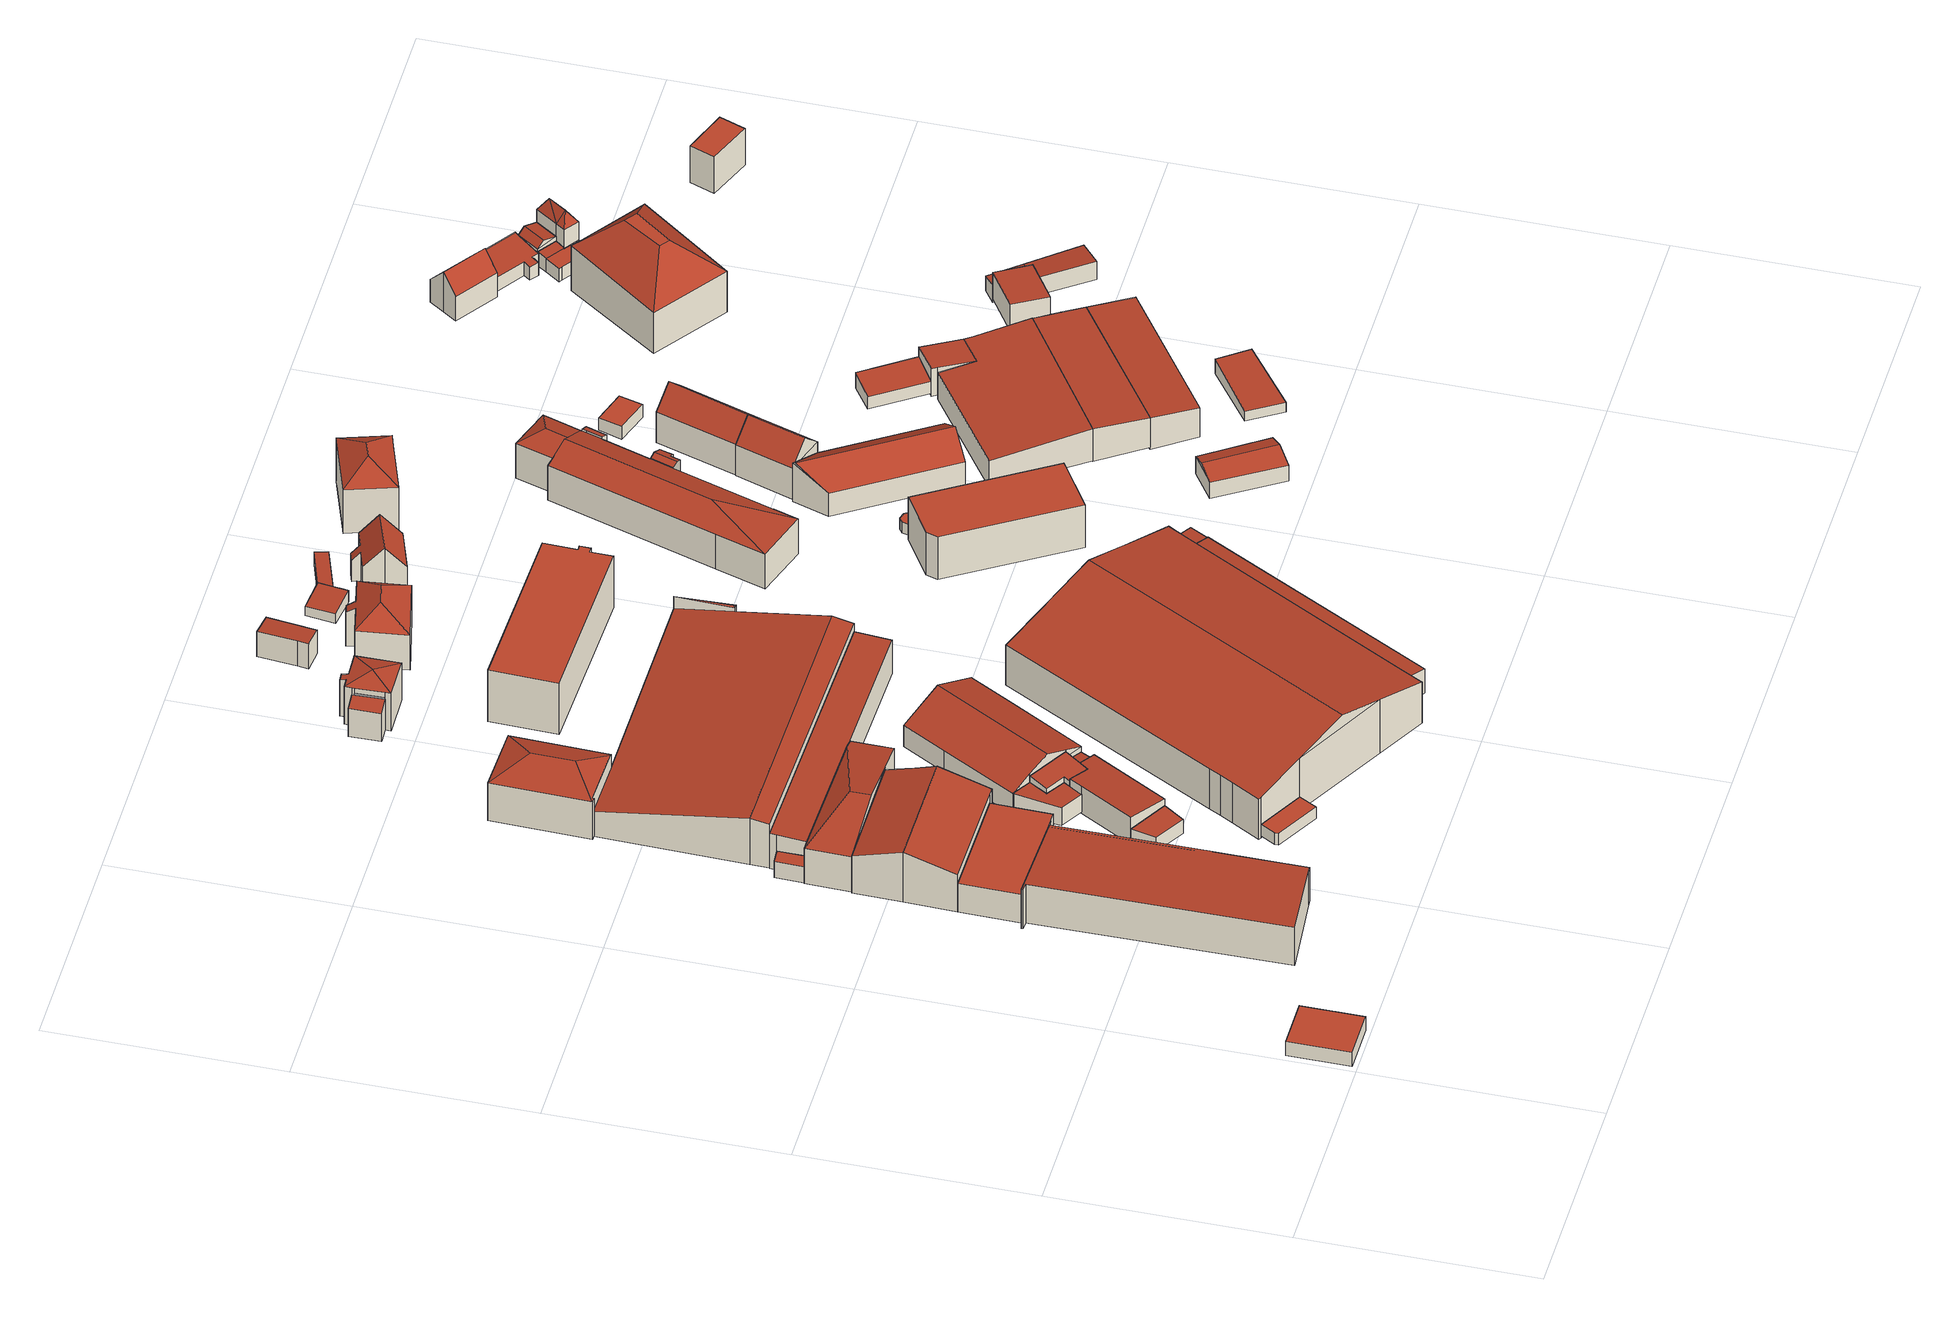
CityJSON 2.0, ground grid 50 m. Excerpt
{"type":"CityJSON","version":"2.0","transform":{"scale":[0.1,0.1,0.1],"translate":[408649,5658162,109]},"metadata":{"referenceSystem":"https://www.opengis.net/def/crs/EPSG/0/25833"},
"CityObjects":{
"building1":{"type":"Building","attributes":{"Dachtyp_tdc":"tdcPolyFlatRoof","Gemeindeschluessel":14612000,"Dachneigung":0,"QualitaetDacherkennung":90,"Geometrietyp2DReferenz":"3000","measuredHeight":3.56,"function":"31001_2000","roofType":"1000"},"geometry":[{"type":"Solid","lod":"2","boundaries":[[[[0,1,2,3]],[[1,4,5,2]],[[4,6,7,5]],[[6,0,3,7]],[[6,4,1,0]],[[3,2,5,7]]]],"semantics":{"surfaces":[{"type":"WallSurface"},{"type":"RoofSurface"},{"type":"GroundSurface"}],"values":[[0,0,0,0,1,2]]}}]},
"building2":{"type":"Building","attributes":{"Gemeindeschluessel":14612000,"Geometrietyp2DReferenz":"3000","function":"31001_2000","roofType":"9999"},"children":["building2-1","building2-2"]},
"building2-1":{"type":"BuildingPart","attributes":{"Dachtyp_tdc":"tdcPolyFlatRoof","Dachneigung":44.45,"QualitaetDacherkennung":99,"Geometrietyp2DReferenz":"3000","measuredHeight":8.12,"roofType":"2100"},"parents":["building2"],"geometry":[{"type":"MultiSurface","lod":"2","boundaries":[[[8,9,10,11]],[[9,12,13,10]],[[12,14,15,13]],[[14,12,9,8]],[[11,10,13,15]]],"semantics":{"surfaces":[{"type":"WallSurface"},{"type":"RoofSurface"},{"type":"GroundSurface"}],"values":[0,0,0,1,2]}}]},
"building2-2":{"type":"BuildingPart","attributes":{"Dachtyp_tdc":"tdcPolyFlatRoof","Dachneigung":3.68,"QualitaetDacherkennung":96,"Geometrietyp2DReferenz":"3000","measuredHeight":9.99,"roofType":"2100"},"parents":["building2"],"geometry":[{"type":"MultiSurface","lod":"2","boundaries":[[[16,17,18,15,14]],[[17,19,20,18]],[[19,21,22,20]],[[21,23,24,22]],[[23,25,26,24]],[[25,27,28,26]],[[27,29,8,11,28]],[[27,25,23,21,19,17,16,29]],[[11,15,18,20,22,24,26,28]]],"semantics":{"surfaces":[{"type":"WallSurface"},{"type":"RoofSurface"},{"type":"GroundSurface"}],"values":[0,0,0,0,0,0,0,1,2]}}]},
"building3":{"type":"Building","attributes":{"Dachtyp_tdc":"tdcPolyFlatRoof","Gemeindeschluessel":14612000,"Dachneigung":0,"QualitaetDacherkennung":38,"Geometrietyp2DReferenz":"3000","measuredHeight":7.33,"function":"31001_2000","roofType":"1000"},"geometry":[{"type":"Solid","lod":"2","boundaries":[[[[30,31,32,33]],[[31,34,35,32]],[[34,36,37,35]],[[36,38,39,37]],[[38,30,33,39]],[[38,36,34,31,30]],[[33,32,35,37,39]]]],"semantics":{"surfaces":[{"type":"WallSurface"},{"type":"RoofSurface"},{"type":"GroundSurface"}],"values":[[0,0,0,0,0,1,2]]}}]},
"building4":{"type":"Building","attributes":{"Dachtyp_tdc":"tdcPolyFlatRoof","Gemeindeschluessel":14612000,"Dachneigung":17.94,"QualitaetDacherkennung":61,"Geometrietyp2DReferenz":"3000","measuredHeight":4.89,"function":"31001_2000","roofType":"2100"},"geometry":[{"type":"Solid","lod":"2","boundaries":[[[[40,41,42,43]],[[41,44,45,42]],[[44,46,47,45]],[[46,40,43,47]],[[46,44,41,40]],[[43,42,45,47]]]],"semantics":{"surfaces":[{"type":"WallSurface"},{"type":"RoofSurface"},{"type":"GroundSurface"}],"values":[[0,0,0,0,1,2]]}}]},
"building5":{"type":"Building","attributes":{"Dachtyp_tdc":"tdcGableRoof","Gemeindeschluessel":14612000,"Dachneigung":17.21,"QualitaetDacherkennung":95,"Geometrietyp2DReferenz":"3000","measuredHeight":12.83,"function":"31001_2000","roofType":"3100"},"geometry":[{"type":"Solid","lod":"2","boundaries":[[[[48,49,32,35]],[[49,50,51,32]],[[50,52,53,51]],[[52,54,55,53]],[[54,56,57,55]],[[56,58,59,57]],[[58,60,61,59]],[[60,62,63,61]],[[62,48,35,63]],[[58,56,54,52,50]],[[50,49,48,62,60,58]],[[35,32,51,53,55,57,59,61,63]]]],"semantics":{"surfaces":[{"type":"WallSurface"},{"type":"RoofSurface"},{"type":"GroundSurface"}],"values":[[0,0,0,0,0,0,0,0,0,1,1,2]]}}]},
"building6":{"type":"Building","attributes":{"Dachtyp_tdc":"tdcPolyFlatRoof","Gemeindeschluessel":14612000,"Dachneigung":5.96,"QualitaetDacherkennung":46,"Geometrietyp2DReferenz":"3000","measuredHeight":4.07,"function":"31001_2000","roofType":"2100"},"geometry":[{"type":"Solid","lod":"2","boundaries":[[[[64,65,66,67]],[[65,68,69,66]],[[68,70,71,69]],[[70,64,67,71]],[[70,68,65,64]],[[67,66,69,71]]]],"semantics":{"surfaces":[{"type":"WallSurface"},{"type":"RoofSurface"},{"type":"GroundSurface"}],"values":[[0,0,0,0,1,2]]}}]},
"building7":{"type":"Building","attributes":{"Dachtyp_tdc":"tdcPolyFlatRoof","Gemeindeschluessel":14612000,"Dachneigung":0,"QualitaetDacherkennung":11,"Geometrietyp2DReferenz":"3000","measuredHeight":3,"function":"31001_2000","roofType":"1000"},"geometry":[{"type":"Solid","lod":"2","boundaries":[[[[72,73,74,75]],[[73,76,77,74]],[[76,78,79,77]],[[78,80,81,79]],[[80,72,75,81]],[[80,78,76,73,72]],[[75,74,77,79,81]]]],"semantics":{"surfaces":[{"type":"WallSurface"},{"type":"RoofSurface"},{"type":"GroundSurface"}],"values":[[0,0,0,0,0,1,2]]}}]},
"building8":{"type":"Building","attributes":{"Dachtyp_tdc":"tdcFreeFormRoof","Gemeindeschluessel":14612000,"Dachneigung":10.12,"QualitaetDacherkennung":26,"Geometrietyp2DReferenz":"3000","measuredHeight":11.8,"function":"31001_2000","roofType":"5000"},"geometry":[{"type":"Solid","lod":"2","boundaries":[[[[82,83,84,85]],[[83,86,87,84]],[[86,88,89,87]],[[88,90,91,89]],[[90,92,93,91]],[[92,82,85,93]],[[94,95,86,83,96]],[[97,94,96,82]],[[90,88,95,94,97,92]],[[83,82,96]],[[88,86,95]],[[82,92,97]],[[85,84,87,89,91,93]]]],"semantics":{"surfaces":[{"type":"WallSurface"},{"type":"RoofSurface"},{"type":"GroundSurface"}],"values":[[0,0,0,0,0,0,1,1,1,0,0,0,2]]}}]},
"building9":{"type":"Building","attributes":{"Dachtyp_tdc":"tdcPolyFlatRoof","Gemeindeschluessel":14612000,"Dachneigung":7.38,"QualitaetDacherkennung":82,"Geometrietyp2DReferenz":"3000","measuredHeight":6.97,"function":"31001_2000","roofType":"2100"},"geometry":[{"type":"Solid","lod":"2","boundaries":[[[[98,99,100,101]],[[99,102,103,100]],[[102,104,105,103]],[[104,106,107,105]],[[106,108,109,107]],[[108,110,111,109]],[[110,98,101,111]],[[110,108,106,104,102,99,98]],[[101,100,103,105,107,109,111]]]],"semantics":{"surfaces":[{"type":"WallSurface"},{"type":"RoofSurface"},{"type":"GroundSurface"}],"values":[[0,0,0,0,0,0,0,1,2]]}}]},
"building10":{"type":"Building","attributes":{"Dachtyp_tdc":"tdcPolyFlatRoof","Gemeindeschluessel":14612000,"Dachneigung":4.91,"QualitaetDacherkennung":65,"Geometrietyp2DReferenz":"3000","measuredHeight":5.42,"function":"31001_2000","roofType":"2100"},"geometry":[{"type":"Solid","lod":"2","boundaries":[[[[112,113,114,115]],[[113,116,117,114]],[[116,118,119,117]],[[118,120,121,119]],[[120,122,123,121]],[[122,124,125,123]],[[124,126,127,125]],[[126,112,115,127]],[[126,124,122,120,118,116,113,112]],[[115,114,117,119,121,123,125,127]]]],"semantics":{"surfaces":[{"type":"WallSurface"},{"type":"RoofSurface"},{"type":"GroundSurface"}],"values":[[0,0,0,0,0,0,0,0,1,2]]}}]},
"building11":{"type":"Building","attributes":{"Dachtyp_tdc":"tdcPolyFlatRoof","Gemeindeschluessel":14612000,"Dachneigung":5.79,"QualitaetDacherkennung":91,"Geometrietyp2DReferenz":"3000","measuredHeight":3.84,"function":"31001_2000","roofType":"2100"},"geometry":[{"type":"Solid","lod":"2","boundaries":[[[[128,129,130,131]],[[129,132,133,130]],[[132,134,135,133]],[[134,136,137,135]],[[136,138,139,137]],[[138,128,131,139]],[[138,136,134,132,129,128]],[[131,130,133,135,137,139]]]],"semantics":{"surfaces":[{"type":"WallSurface"},{"type":"RoofSurface"},{"type":"GroundSurface"}],"values":[[0,0,0,0,0,0,1,2]]}}]},
"building12":{"type":"Building","attributes":{"Dachtyp_tdc":"tdcPolyFlatRoof","Gemeindeschluessel":14612000,"Dachneigung":9.83,"QualitaetDacherkennung":76,"Geometrietyp2DReferenz":"3000","measuredHeight":6.96,"function":"31001_2000","roofType":"2100"},"geometry":[{"type":"Solid","lod":"2","boundaries":[[[[140,141,142,143]],[[141,144,145,142]],[[144,146,147,145]],[[146,148,149,147]],[[148,150,151,149]],[[150,106,152,151]],[[106,140,143,152]],[[106,150,148,146,144,141,140]],[[143,142,145,147,149,151,152]]]],"semantics":{"surfaces":[{"type":"WallSurface"},{"type":"RoofSurface"},{"type":"GroundSurface"}],"values":[[0,0,0,0,0,0,0,1,2]]}}]},
"building13":{"type":"Building","attributes":{"Dachtyp_tdc":"tdcFreeFormRoof","Gemeindeschluessel":14612000,"Dachneigung":15.36,"QualitaetDacherkennung":78,"Geometrietyp2DReferenz":"3000","measuredHeight":11.86,"function":"31001_2000","roofType":"5000"},"geometry":[{"type":"Solid","lod":"2","boundaries":[[[[153,154,155,156]],[[154,157,158,155]],[[157,159,160,158]],[[159,161,162,160]],[[161,163,164,162]],[[163,153,156,164]],[[161,165,166,167,153,163]],[[168,154,169]],[[159,157,168,169,166,165]],[[166,169,154,167]],[[154,153,167]],[[157,154,168]],[[161,159,165]],[[156,155,158,160,162,164]]]],"semantics":{"surfaces":[{"type":"WallSurface"},{"type":"RoofSurface"},{"type":"GroundSurface"}],"values":[[0,0,0,0,0,0,1,1,1,1,0,0,0,2]]}}]},
"building14":{"type":"Building","attributes":{"Dachtyp_tdc":"tdcPolyFlatRoof","Gemeindeschluessel":14612000,"Dachneigung":6.12,"QualitaetDacherkennung":54,"Geometrietyp2DReferenz":"3000","measuredHeight":4.64,"function":"31001_2000","roofType":"2100"},"geometry":[{"type":"Solid","lod":"2","boundaries":[[[[170,171,172,173]],[[171,174,175,172]],[[174,176,177,175]],[[176,170,173,177]],[[176,174,171,170]],[[173,172,175,177]]]],"semantics":{"surfaces":[{"type":"WallSurface"},{"type":"RoofSurface"},{"type":"GroundSurface"}],"values":[[0,0,0,0,1,2]]}}]},
"building15":{"type":"Building","attributes":{"Gemeindeschluessel":14612000,"Dachtyp_tdc":"tdcPolyFlatRoof","Dachneigung":3.31,"QualitaetDacherkennung":67,"Geometrietyp2DReferenz":"3000","measuredHeight":9.08,"function":"31001_2000","roofType":"2100"},"geometry":[{"type":"Solid","lod":"2","boundaries":[[[[178,179,42,45]],[[179,180,181,42]],[[180,182,183,181]],[[182,184,185,183]],[[184,186,187,185]],[[186,178,45,187]],[[186,184,182,180,179,178]],[[45,42,181,183,185,187]]]],"semantics":{"surfaces":[{"type":"WallSurface"},{"type":"RoofSurface"},{"type":"GroundSurface"}],"values":[[0,0,0,0,0,0,1,2]]}}]},
"building16":{"type":"Building","attributes":{"Dachtyp_tdc":"tdcFreeFormRoof","Gemeindeschluessel":14612000,"Dachneigung":23.67,"QualitaetDacherkennung":86,"Geometrietyp2DReferenz":"3000","measuredHeight":9.68,"function":"31001_2000","roofType":"5000"},"geometry":[{"type":"Solid","lod":"2","boundaries":[[[[118,188,189,190]],[[188,191,192,189]],[[191,193,194,192]],[[193,195,196,194]],[[195,197,198,196]],[[197,199,177,198]],[[199,200,175,177]],[[200,118,190,175]],[[201,202,203,204,205,206]],[[191,188,207,201,206,193]],[[200,202,201,207,118]],[[118,207,188]],[[195,205,204,197]],[[193,206,205,195]],[[197,204,203,199]],[[199,203,202,200]],[[190,189,192,194,196,198,177,175]]]],"semantics":{"surfaces":[{"type":"WallSurface"},{"type":"RoofSurface"},{"type":"GroundSurface"}],"values":[[0,0,0,0,0,0,0,0,1,1,0,0,0,0,0,0,2]]}}]},
"building17":{"type":"Building","attributes":{"Gemeindeschluessel":14612000,"Geometrietyp2DReferenz":"3000","function":"31001_2000","roofType":"9999"},"children":["building17-1","building17-2"]},
"building17-1":{"type":"BuildingPart","attributes":{"Dachtyp_tdc":"tdcGableRoof","Dachneigung":10.04,"QualitaetDacherkennung":23,"Geometrietyp2DReferenz":"3000","measuredHeight":11.91,"roofType":"3100"},"parents":["building17"],"geometry":[{"type":"MultiSurface","lod":"2","boundaries":[[[208,209,210,211]],[[209,212,213,210]],[[212,214,215,213]],[[214,216,217,215]],[[218,219,220,221]],[[219,222,223,220]],[[222,224,225,223]],[[224,208,211,225]],[[219,218,216,214,212,209,208]],[[208,224,222,219]],[[211,210,213,215,217,221,220,223,225]]],"semantics":{"surfaces":[{"type":"WallSurface"},{"type":"RoofSurface"},{"type":"GroundSurface"}],"values":[0,0,0,0,0,0,0,0,1,1,2]}}]},
"building17-2":{"type":"BuildingPart","attributes":{"Dachtyp_tdc":"tdcFreeFormRoof","Dachneigung":21.53,"QualitaetDacherkennung":45,"Geometrietyp2DReferenz":"3000","measuredHeight":9.54,"roofType":"5000"},"parents":["building17"],"geometry":[{"type":"MultiSurface","lod":"2","boundaries":[[[226,227,218,221,228]],[[229,230,231,217,216]],[[230,226,228,231]],[[227,226,232]],[[226,230,229,232]],[[229,227,232]],[[228,221,217,231]]],"semantics":{"surfaces":[{"type":"WallSurface"},{"type":"RoofSurface"},{"type":"GroundSurface"}],"values":[0,0,0,1,1,1,2]}}]},
"building18":{"type":"Building","attributes":{"Dachtyp_tdc":"tdcFreeFormRoof","Gemeindeschluessel":14612000,"Dachneigung":15,"QualitaetDacherkennung":18,"Geometrietyp2DReferenz":"3000","measuredHeight":16.71,"function":"31001_2000","roofType":"5000"},"geometry":[{"type":"Solid","lod":"2","boundaries":[[[[233,234,235,236]],[[234,237,238,235]],[[237,239,240,238]],[[239,241,242,240]],[[241,243,244,242]],[[243,245,246,244]],[[245,247,248,246]],[[247,249,250,248]],[[249,251,252,250]],[[251,253,254,252]],[[253,255,256,254]],[[255,257,258,256]],[[257,259,260,258]],[[259,261,262,260]],[[261,233,236,262]],[[263,264,253,251,249,247,245,243,241,239]],[[259,257,255,264,263,237,234,233,261]],[[255,253,264]],[[239,237,263]],[[236,235,238,240,242,244,246,248,250,252,254,256,258,260,262]]]],"semantics":{"surfaces":[{"type":"WallSurface"},{"type":"RoofSurface"},{"type":"GroundSurface"}],"values":[[0,0,0,0,0,0,0,0,0,0,0,0,0,0,0,1,1,0,0,2]]}}]},
"building19":{"type":"Building","attributes":{"Gemeindeschluessel":14612000,"Geometrietyp2DReferenz":"3000","function":"31001_9998","roofType":"9999"},"children":["building19-1","building19-2"]},
"building19-1":{"type":"BuildingPart","attributes":{"Dachtyp_tdc":"tdcPolyFlatRoof","Dachneigung":11.28,"QualitaetDacherkennung":52,"Geometrietyp2DReferenz":"3000","measuredHeight":7.78,"roofType":"2100"},"parents":["building19"],"geometry":[{"type":"MultiSurface","lod":"2","boundaries":[[[265,266,267,268]],[[266,269,270,267]],[[269,271,272,270]],[[271,269,266,265]],[[268,267,270,272]]],"semantics":{"surfaces":[{"type":"WallSurface"},{"type":"RoofSurface"},{"type":"GroundSurface"}],"values":[0,0,0,1,2]}}]},
"building19-2":{"type":"BuildingPart","attributes":{"Dachtyp_tdc":"tdcTentRoof","Dachneigung":15.67,"QualitaetDacherkennung":80,"Geometrietyp2DReferenz":"3000","measuredHeight":10.9,"roofType":"3500"},"parents":["building19"],"geometry":[{"type":"MultiSurface","lod":"2","boundaries":[[[273,274,275,276]],[[274,277,278,275]],[[277,279,280,278]],[[279,281,282,280]],[[281,283,284,282]],[[283,285,286,284]],[[285,287,288,286]],[[287,289,265,268,288]],[[290,273,276,272,271]],[[283,281,279,277,274,273,291]],[[285,283,291]],[[287,285,291]],[[273,290,289,287,291]],[[276,275,278,280,282,284,286,288,268,272]]],"semantics":{"surfaces":[{"type":"WallSurface"},{"type":"RoofSurface"},{"type":"GroundSurface"}],"values":[0,0,0,0,0,0,0,0,0,1,1,1,1,2]}}]},
"building20":{"type":"Building","attributes":{"Dachtyp_tdc":"tdcPolyFlatRoof","Gemeindeschluessel":14612000,"Dachneigung":0,"QualitaetDacherkennung":79,"Geometrietyp2DReferenz":"3000","measuredHeight":13.15,"function":"31001_2000","roofType":"1000"},"geometry":[{"type":"Solid","lod":"2","boundaries":[[[[292,293,294,295]],[[293,296,297,294]],[[296,298,299,297]],[[298,300,301,299]],[[300,302,303,301]],[[302,304,305,303]],[[304,306,307,305]],[[306,292,295,307]],[[306,304,302,300,298,296,293,292]],[[295,294,297,299,301,303,305,307]]]],"semantics":{"surfaces":[{"type":"WallSurface"},{"type":"RoofSurface"},{"type":"GroundSurface"}],"values":[[0,0,0,0,0,0,0,0,1,2]]}}]},
"building21":{"type":"Building","attributes":{"Dachtyp_tdc":"tdcPolyFlatRoof","Gemeindeschluessel":14612000,"Dachneigung":10.5,"QualitaetDacherkennung":87,"Geometrietyp2DReferenz":"3000","measuredHeight":7.52,"function":"31001_2000","roofType":"2100"},"geometry":[{"type":"Solid","lod":"2","boundaries":[[[[308,309,310,311]],[[309,312,313,310]],[[312,314,315,313]],[[314,308,311,315]],[[314,312,309,308]],[[311,310,313,315]]]],"semantics":{"surfaces":[{"type":"WallSurface"},{"type":"RoofSurface"},{"type":"GroundSurface"}],"values":[[0,0,0,0,1,2]]}}]},
"building22":{"type":"Building","attributes":{"Dachtyp_tdc":"tdcPolyFlatRoof","Gemeindeschluessel":14612000,"Dachneigung":4.76,"QualitaetDacherkennung":85,"Geometrietyp2DReferenz":"3000","measuredHeight":6.41,"function":"31001_9998","roofType":"2100"},"geometry":[{"type":"Solid","lod":"2","boundaries":[[[[316,317,318,319]],[[317,320,321,318]],[[320,322,323,321]],[[322,324,325,323]],[[324,316,319,325]],[[324,322,320,317,316]],[[319,318,321,323,325]]]],"semantics":{"surfaces":[{"type":"WallSurface"},{"type":"RoofSurface"},{"type":"GroundSurface"}],"values":[[0,0,0,0,0,1,2]]}}]},
"building23":{"type":"Building","attributes":{"Dachtyp_tdc":"tdcHipRoof","Gemeindeschluessel":14612000,"Dachneigung":33.14,"QualitaetDacherkennung":63,"Geometrietyp2DReferenz":"3000","measuredHeight":12.73,"function":"31001_9998","roofType":"3200"},"geometry":[{"type":"Solid","lod":"2","boundaries":[[[[326,327,328,329]],[[327,330,331,328]],[[330,332,333,331]],[[332,334,335,333]],[[334,336,337,335]],[[336,338,339,337]],[[338,340,341,339]],[[340,326,329,341]],[[332,330,342]],[[336,334,343]],[[330,327,326,340,338,336,343,342]],[[334,332,342,343]],[[329,328,331,333,335,337,339,341]]]],"semantics":{"surfaces":[{"type":"WallSurface"},{"type":"RoofSurface"},{"type":"GroundSurface"}],"values":[[0,0,0,0,0,0,0,0,1,1,1,1,2]]}}]},
"building24":{"type":"Building","attributes":{"Dachtyp_tdc":"tdcPolyFlatRoof","Gemeindeschluessel":14612000,"Dachneigung":4.68,"QualitaetDacherkennung":89,"Geometrietyp2DReferenz":"3000","measuredHeight":2.97,"function":"31001_9998","roofType":"2100"},"geometry":[{"type":"Solid","lod":"2","boundaries":[[[[344,345,346,347]],[[345,348,349,346]],[[348,350,351,349]],[[350,352,353,351]],[[352,354,355,353]],[[354,344,347,355]],[[354,352,350,348,345,344]],[[347,346,349,351,353,355]]]],"semantics":{"surfaces":[{"type":"WallSurface"},{"type":"RoofSurface"},{"type":"GroundSurface"}],"values":[[0,0,0,0,0,0,1,2]]}}]},
"building25":{"type":"Building","attributes":{"Dachtyp_tdc":"tdcPolyFlatRoof","Gemeindeschluessel":14612000,"Dachneigung":4.46,"QualitaetDacherkennung":75,"Geometrietyp2DReferenz":"3000","measuredHeight":3.17,"function":"31001_9998","roofType":"2100"},"geometry":[{"type":"Solid","lod":"2","boundaries":[[[[356,357,358,359]],[[360,361,362,363]],[[359,358,361,360]],[[358,357,362,361]],[[357,356,363,362]],[[356,359,360,363]]]],"semantics":{"surfaces":[{"type":"RoofSurface"},{"type":"GroundSurface"},{"type":"WallSurface"}],"values":[[0,1,2,2,2,2]]}}]},
"building26":{"type":"Building","attributes":{"Dachtyp_tdc":"tdcPolyFlatRoof","Gemeindeschluessel":14612000,"Dachneigung":5.7,"QualitaetDacherkennung":78,"Geometrietyp2DReferenz":"3000","measuredHeight":6.72,"function":"31001_2000","roofType":"2100"},"geometry":[{"type":"Solid","lod":"2","boundaries":[[[[364,365,313,315]],[[365,366,367,313]],[[366,368,369,367]],[[368,364,315,369]],[[368,366,365,364]],[[315,313,367,369]]]],"semantics":{"surfaces":[{"type":"WallSurface"},{"type":"RoofSurface"},{"type":"GroundSurface"}],"values":[[0,0,0,0,1,2]]}}]},
"building27":{"type":"Building","attributes":{"Dachtyp_tdc":"tdcGableRoof","Gemeindeschluessel":14612000,"Dachneigung":49.9,"QualitaetDacherkennung":55,"Geometrietyp2DReferenz":"3000","measuredHeight":11.78,"function":"31001_9998","roofType":"3100"},"geometry":[{"type":"Solid","lod":"2","boundaries":[[[[370,371,372,373]],[[371,374,375,372]],[[374,376,377,375]],[[376,378,379,377]],[[378,380,381,379]],[[380,382,383,381]],[[382,384,385,383]],[[384,386,387,385]],[[386,388,389,387]],[[388,370,373,389]],[[384,382,380,378,376,374,371,370]],[[370,388,386,384]],[[373,372,375,377,379,381,383,385,387,389]]]],"semantics":{"surfaces":[{"type":"WallSurface"},{"type":"RoofSurface"},{"type":"GroundSurface"}],"values":[[0,0,0,0,0,0,0,0,0,0,1,1,2]]}}]},
"building28":{"type":"Building","attributes":{"Dachtyp_tdc":"tdcPolyFlatRoof","Gemeindeschluessel":14612000,"Dachneigung":0,"QualitaetDacherkennung":54,"Geometrietyp2DReferenz":"3000","measuredHeight":10.88,"function":"31001_2000","roofType":"1000"},"geometry":[{"type":"Solid","lod":"2","boundaries":[[[[390,391,392,393]],[[391,394,395,392]],[[394,396,397,395]],[[396,398,399,397]],[[398,400,401,399]],[[400,402,403,401]],[[402,390,393,403]],[[402,400,398,396,394,391,390]],[[393,392,395,397,399,401,403]]]],"semantics":{"surfaces":[{"type":"WallSurface"},{"type":"RoofSurface"},{"type":"GroundSurface"}],"values":[[0,0,0,0,0,0,0,1,2]]}}]},
"building29":{"type":"Building","attributes":{"Dachtyp_tdc":"tdcPolyFlatRoof","Gemeindeschluessel":14612000,"Dachneigung":0,"QualitaetDacherkennung":63,"Geometrietyp2DReferenz":"3000","measuredHeight":2.86,"function":"31001_2000","roofType":"1000"},"geometry":[{"type":"Solid","lod":"2","boundaries":[[[[404,405,406,407]],[[405,408,409,406]],[[408,410,411,409]],[[410,412,413,411]],[[412,414,415,413]],[[414,404,407,415]],[[414,412,410,408,405,404]],[[407,406,409,411,413,415]]]],"semantics":{"surfaces":[{"type":"WallSurface"},{"type":"RoofSurface"},{"type":"GroundSurface"}],"values":[[0,0,0,0,0,0,1,2]]}}]},
"building30":{"type":"Building","attributes":{"Dachtyp_tdc":"tdcGableRoof","Gemeindeschluessel":14612000,"Dachneigung":44.7,"QualitaetDacherkennung":45,"Geometrietyp2DReferenz":"3000","measuredHeight":6.37,"function":"31001_2000","roofType":"3100"},"geometry":[{"type":"Solid","lod":"2","boundaries":[[[[416,417,418,419]],[[417,420,421,418]],[[420,422,423,421]],[[422,416,419,423]],[[420,417,424]],[[416,422,425]],[[417,416,425,424]],[[422,420,424,425]],[[419,418,421,423]]]],"semantics":{"surfaces":[{"type":"WallSurface"},{"type":"RoofSurface"},{"type":"GroundSurface"}],"values":[[0,0,0,0,0,0,1,1,2]]}}]},
"building31":{"type":"Building","attributes":{"Gemeindeschluessel":14612000,"Geometrietyp2DReferenz":"3000","function":"31001_2000","roofType":"9999"},"children":["building31-1","building31-2","building31-3","building31-4","building31-5"]},
"building31-1":{"type":"BuildingPart","attributes":{"Dachtyp_tdc":"tdcHipAndGableRoof","Dachneigung":20.4,"QualitaetDacherkennung":77,"Geometrietyp2DReferenz":"3000","measuredHeight":10.73,"roofType":"5000"},"parents":["building31"],"geometry":[{"type":"MultiSurface","lod":"2","boundaries":[[[426,427,428,429]],[[430,431,432,433]],[[426,431,434]],[[430,435,436,437,434,431]],[[437,427,426,434]],[[432,429,428,438,433]],[[431,426,429,432]]],"semantics":{"surfaces":[{"type":"WallSurface"},{"type":"RoofSurface"},{"type":"GroundSurface"}],"values":[0,0,1,1,1,2,0]}}]},
"building31-2":{"type":"BuildingPart","attributes":{"Dachtyp_tdc":"tdcHipAndGableRoof","Dachneigung":20.41,"QualitaetDacherkennung":65,"Geometrietyp2DReferenz":"3000","measuredHeight":11.13,"roofType":"5000"},"parents":["building31"],"geometry":[{"type":"MultiSurface","lod":"2","boundaries":[[[427,439,440,428]],[[441,442,443,444]],[[445,446,447,448,449]],[[446,450,451,447]],[[450,452,453,451]],[[452,454,455,453]],[[454,456,457,455]],[[456,458,430,433,457]],[[452,450,459]],[[450,446,445,460,442,441,439,427,436,461,459]],[[461,458,456,454,452,459]],[[433,438,428,440,444,443,462,448,447,451,453,455,457]]],"semantics":{"surfaces":[{"type":"WallSurface"},{"type":"RoofSurface"},{"type":"GroundSurface"}],"values":[0,0,0,0,0,0,0,0,1,1,1,2]}}]},
"building31-3":{"type":"BuildingPart","attributes":{"Dachtyp_tdc":"tdcFreeFormRoof","Dachneigung":26.52,"QualitaetDacherkennung":18,"Geometrietyp2DReferenz":"3000","measuredHeight":4.62,"roofType":"5000"},"parents":["building31"],"geometry":[{"type":"MultiSurface","lod":"2","boundaries":[[[463,464,447,465]],[[464,449,448,447]],[[466,467,468,469]],[[467,463,465,468]],[[470,471,472,449]],[[470,449,464,463]],[[471,470,463,467]],[[471,467,466,473,472]],[[465,447,448,462,474,469,468]]],"semantics":{"surfaces":[{"type":"WallSurface"},{"type":"RoofSurface"},{"type":"GroundSurface"}],"values":[0,0,0,0,1,1,1,1,2]}}]},
"building31-4":{"type":"BuildingPart","attributes":{"Dachtyp_tdc":"tdcPolyFlatRoof","Dachneigung":18.5,"QualitaetDacherkennung":63,"Geometrietyp2DReferenz":"3000","measuredHeight":9.42,"roofType":"2100"},"parents":["building31"],"geometry":[{"type":"MultiSurface","lod":"2","boundaries":[[[475,476,441,444,477]],[[478,479,480,440,439]],[[479,475,477,480]],[[479,478,476,475]],[[477,444,440,480]]],"semantics":{"surfaces":[{"type":"WallSurface"},{"type":"RoofSurface"},{"type":"GroundSurface"}],"values":[0,0,0,1,2]}}]},
"building31-5":{"type":"BuildingPart","attributes":{"Dachtyp_tdc":"tdcGableRoof","Dachneigung":21.96,"QualitaetDacherkennung":18,"Geometrietyp2DReferenz":"3000","measuredHeight":9.6,"roofType":"3100"},"parents":["building31"],"geometry":[{"type":"MultiSurface","lod":"2","boundaries":[[[481,482,483,484]],[[482,485,486,483]],[[485,487,488,486]],[[487,489,466,469,488]],[[490,481,484,443,442]],[[491,489,487,485,482,481]],[[481,490,492,491]],[[484,483,486,488,469,474,462,443]]],"semantics":{"surfaces":[{"type":"WallSurface"},{"type":"RoofSurface"},{"type":"GroundSurface"}],"values":[0,0,0,0,0,1,1,2]}}]},
"building32":{"type":"Building","attributes":{"Dachtyp_tdc":"tdcHipRoof","Gemeindeschluessel":14612000,"Dachneigung":31.54,"QualitaetDacherkennung":78,"Geometrietyp2DReferenz":"3000","measuredHeight":14.28,"function":"31001_9998","roofType":"3200"},"geometry":[{"type":"Solid","lod":"2","boundaries":[[[[493,494,495,496]],[[494,497,498,495]],[[497,499,500,498]],[[499,501,502,500]],[[501,503,504,502]],[[503,493,496,504]],[[499,497,505]],[[494,493,506]],[[497,494,506,505]],[[493,503,501,499,505,506]],[[496,495,498,500,502,504]]]],"semantics":{"surfaces":[{"type":"WallSurface"},{"type":"RoofSurface"},{"type":"GroundSurface"}],"values":[[0,0,0,0,0,0,1,1,1,1,2]]}}]},
"building33":{"type":"Building","attributes":{"Dachtyp_tdc":"tdcGableRoof","Gemeindeschluessel":14612000,"Dachneigung":17.45,"QualitaetDacherkennung":90,"Geometrietyp2DReferenz":"3000","measuredHeight":5.39,"function":"31001_2000","roofType":"3100"},"geometry":[{"type":"Solid","lod":"2","boundaries":[[[[507,508,509,510]],[[508,511,512,509]],[[511,513,514,512]],[[513,507,510,514]],[[511,508,515]],[[507,513,516]],[[508,507,516,515]],[[513,511,515,516]],[[510,509,512,514]]]],"semantics":{"surfaces":[{"type":"WallSurface"},{"type":"RoofSurface"},{"type":"GroundSurface"}],"values":[[0,0,0,0,0,0,1,1,2]]}}]},
"building34":{"type":"Building","attributes":{"Dachtyp_tdc":"tdcFreeFormRoof","Gemeindeschluessel":14612000,"Dachneigung":35.92,"QualitaetDacherkennung":77,"Geometrietyp2DReferenz":"3000","measuredHeight":10.24,"function":"31001_2000","roofType":"5000"},"geometry":[{"type":"Solid","lod":"2","boundaries":[[[[517,518,519,520]],[[518,521,522,519]],[[521,523,524,522]],[[523,525,526,524]],[[525,517,520,526]],[[518,527,528,521]],[[527,517,525,523,528]],[[518,517,527]],[[523,521,528]],[[520,519,522,524,526]]]],"semantics":{"surfaces":[{"type":"WallSurface"},{"type":"RoofSurface"},{"type":"GroundSurface"}],"values":[[0,0,0,0,0,1,1,0,0,2]]}}]},
"building35":{"type":"Building","attributes":{"Dachtyp_tdc":"tdcGableRoof","Gemeindeschluessel":14612000,"Dachneigung":44.6,"QualitaetDacherkennung":87,"Geometrietyp2DReferenz":"3000","measuredHeight":12.4,"function":"31001_2000","roofType":"3100"},"geometry":[{"type":"Solid","lod":"2","boundaries":[[[[529,530,531,532]],[[530,533,534,531]],[[533,535,536,534]],[[535,529,532,536]],[[533,530,537]],[[529,535,538]],[[530,529,538,537]],[[535,533,537,538]],[[532,531,534,536]]]],"semantics":{"surfaces":[{"type":"WallSurface"},{"type":"RoofSurface"},{"type":"GroundSurface"}],"values":[[0,0,0,0,0,0,1,1,2]]}}]},
"building36":{"type":"Building","attributes":{"Dachtyp_tdc":"tdcGableRoof","Gemeindeschluessel":14612000,"Dachneigung":44.38,"QualitaetDacherkennung":86,"Geometrietyp2DReferenz":"3000","measuredHeight":12.36,"function":"31001_2000","roofType":"3100"},"geometry":[{"type":"Solid","lod":"2","boundaries":[[[[539,540,541,542]],[[540,543,544,541]],[[543,529,545,544]],[[529,539,542,545]],[[543,540,546]],[[539,529,538]],[[540,539,538,546]],[[529,543,546,538]],[[542,541,544,545]]]],"semantics":{"surfaces":[{"type":"WallSurface"},{"type":"RoofSurface"},{"type":"GroundSurface"}],"values":[[0,0,0,0,0,0,1,1,2]]}}]},
"building37":{"type":"Building","attributes":{"Dachtyp_tdc":"tdcPolyFlatRoof","Gemeindeschluessel":14612000,"Dachneigung":3.74,"QualitaetDacherkennung":80,"Geometrietyp2DReferenz":"3000","measuredHeight":8.25,"function":"31001_2000","roofType":"2100"},"geometry":[{"type":"Solid","lod":"2","boundaries":[[[[547,548,549,550]],[[548,551,552,549]],[[551,553,554,552]],[[553,555,556,554]],[[555,557,558,556]],[[557,559,560,558]],[[559,547,550,560]],[[559,557,555,553,551,548,547]],[[550,549,552,554,556,558,560]]]],"semantics":{"surfaces":[{"type":"WallSurface"},{"type":"RoofSurface"},{"type":"GroundSurface"}],"values":[[0,0,0,0,0,0,0,1,2]]}}]},
"building38":{"type":"Building","attributes":{"Dachtyp_tdc":"tdcPolyFlatRoof","Gemeindeschluessel":14612000,"Dachneigung":2.68,"QualitaetDacherkennung":81,"Geometrietyp2DReferenz":"3000","measuredHeight":3.35,"function":"31001_2000","roofType":"2100"},"geometry":[{"type":"Solid","lod":"2","boundaries":[[[[561,562,563,564]],[[562,565,566,563]],[[565,567,568,566]],[[567,561,564,568]],[[567,565,562,561]],[[564,563,566,568]]]],"semantics":{"surfaces":[{"type":"WallSurface"},{"type":"RoofSurface"},{"type":"GroundSurface"}],"values":[[0,0,0,0,1,2]]}}]},
"building39":{"type":"Building","attributes":{"Dachtyp_tdc":"tdcPolyFlatRoof","Gemeindeschluessel":14612000,"Dachneigung":3.44,"QualitaetDacherkennung":77,"Geometrietyp2DReferenz":"3000","measuredHeight":8.3,"function":"31001_2000","roofType":"2100"},"geometry":[{"type":"Solid","lod":"2","boundaries":[[[[569,548,570,571]],[[548,572,573,570]],[[572,574,575,573]],[[574,576,577,575]],[[576,569,571,577]],[[576,574,572,548,569]],[[571,570,573,575,577]]]],"semantics":{"surfaces":[{"type":"WallSurface"},{"type":"RoofSurface"},{"type":"GroundSurface"}],"values":[[0,0,0,0,0,1,2]]}}]},
"building40":{"type":"Building","attributes":{"Dachtyp_tdc":"tdcPolyFlatRoof","Gemeindeschluessel":14612000,"Dachneigung":4.62,"QualitaetDacherkennung":54,"Geometrietyp2DReferenz":"3000","measuredHeight":3.75,"function":"31001_2000","roofType":"2100"},"geometry":[{"type":"Solid","lod":"2","boundaries":[[[[578,579,580,581]],[[579,582,583,580]],[[582,584,585,583]],[[584,578,581,585]],[[584,582,579,578]],[[581,580,583,585]]]],"semantics":{"surfaces":[{"type":"WallSurface"},{"type":"RoofSurface"},{"type":"GroundSurface"}],"values":[[0,0,0,0,1,2]]}}]},
"building41":{"type":"Building","attributes":{"Dachtyp_tdc":"tdcPolyFlatRoof","Gemeindeschluessel":14612000,"Dachneigung":8.6,"QualitaetDacherkennung":52,"Geometrietyp2DReferenz":"3000","measuredHeight":4.04,"function":"31001_2000","roofType":"2100"},"geometry":[{"type":"Solid","lod":"2","boundaries":[[[[586,587,588,589]],[[587,590,591,588]],[[590,592,593,591]],[[592,594,595,593]],[[594,586,589,595]],[[594,592,590,587,586]],[[589,588,591,593,595]]]],"semantics":{"surfaces":[{"type":"WallSurface"},{"type":"RoofSurface"},{"type":"GroundSurface"}],"values":[[0,0,0,0,0,1,2]]}}]},
"building42":{"type":"Building","attributes":{"Dachtyp_tdc":"tdcPolyFlatRoof","Gemeindeschluessel":14612000,"Dachneigung":3.29,"QualitaetDacherkennung":83,"Geometrietyp2DReferenz":"3000","measuredHeight":8.12,"function":"31001_2000","roofType":"2100"},"geometry":[{"type":"Solid","lod":"2","boundaries":[[[[576,596,597,598]],[[596,599,600,597]],[[599,569,601,600]],[[569,576,598,601]],[[569,599,596,576]],[[598,597,600,601]]]],"semantics":{"surfaces":[{"type":"WallSurface"},{"type":"RoofSurface"},{"type":"GroundSurface"}],"values":[[0,0,0,0,1,2]]}}]},
"building43":{"type":"Building","attributes":{"Dachtyp_tdc":"tdcPolyFlatRoof","Gemeindeschluessel":14612000,"Dachneigung":5.77,"QualitaetDacherkennung":64,"Geometrietyp2DReferenz":"3000","measuredHeight":7.12,"function":"31001_2000","roofType":"2100"},"geometry":[{"type":"Solid","lod":"2","boundaries":[[[[602,603,604,605]],[[603,606,607,604]],[[606,557,608,607]],[[557,555,609,608]],[[555,610,611,609]],[[610,602,605,611]],[[610,555,557,606,603,602]],[[605,604,607,608,609,611]]]],"semantics":{"surfaces":[{"type":"WallSurface"},{"type":"RoofSurface"},{"type":"GroundSurface"}],"values":[[0,0,0,0,0,0,1,2]]}}]},
"building44":{"type":"Building","attributes":{"Dachtyp_tdc":"tdcPolyFlatRoof","Gemeindeschluessel":14612000,"Dachneigung":4.34,"QualitaetDacherkennung":83,"Geometrietyp2DReferenz":"3000","measuredHeight":6.82,"function":"31001_2000","roofType":"2100"},"geometry":[{"type":"Solid","lod":"2","boundaries":[[[[612,613,614,615]],[[613,616,617,614]],[[616,618,619,617]],[[618,620,621,619]],[[620,612,615,621]],[[620,618,616,613,612]],[[615,614,617,619,621]]]],"semantics":{"surfaces":[{"type":"WallSurface"},{"type":"RoofSurface"},{"type":"GroundSurface"}],"values":[[0,0,0,0,0,1,2]]}}]},
"building45":{"type":"Building","attributes":{"name":"Schloss Übigau","Dachtyp_tdc":"tdcCutTentRoof","Gemeindeschluessel":14612000,"Dachneigung":41.49,"QualitaetDacherkennung":51,"Geometrietyp2DReferenz":"3000","measuredHeight":18.02,"function":"31001_3031","roofType":"9999"},"geometry":[{"type":"Solid","lod":"2","boundaries":[[[[622,623,624,625]],[[623,626,627,624]],[[626,628,629,627]],[[628,622,625,629]],[[623,622,630,631]],[[626,623,631,632]],[[628,626,632,633]],[[622,628,633,630]],[[633,632,631,630]],[[625,624,627,629]]]],"semantics":{"surfaces":[{"type":"WallSurface"},{"type":"RoofSurface"},{"type":"GroundSurface"}],"values":[[0,0,0,0,1,1,1,1,1,2]]}}]},
"building46":{"type":"Building","attributes":{"Gemeindeschluessel":14612000,"Geometrietyp2DReferenz":"3000","function":"31001_2000","roofType":"9999"},"children":["building46-1","building46-2"]},
"building46-1":{"type":"BuildingPart","attributes":{"Dachtyp_tdc":"tdcPolyFlatRoof","Dachneigung":8.29,"QualitaetDacherkennung":80,"Geometrietyp2DReferenz":"3000","measuredHeight":4.61,"roofType":"2100"},"parents":["building46"],"geometry":[{"type":"MultiSurface","lod":"2","boundaries":[[[634,635,636,637]],[[638,639,640,641]],[[638,642,643,639]],[[642,634,637,643]],[[642,638,641,644,635,634]],[[637,636,640,639,643]]],"semantics":{"surfaces":[{"type":"WallSurface"},{"type":"RoofSurface"},{"type":"GroundSurface"}],"values":[0,0,0,0,1,2]}}]},
"building46-2":{"type":"BuildingPart","attributes":{"Dachtyp_tdc":"tdcPolyFlatRoof","Dachneigung":9.15,"QualitaetDacherkennung":74,"Geometrietyp2DReferenz":"3000","measuredHeight":4.47,"roofType":"2100"},"parents":["building46"],"geometry":[{"type":"MultiSurface","lod":"2","boundaries":[[[645,646,647,648]],[[646,641,640,647]],[[645,648,636,635]],[[635,644,641,646,645]],[[648,647,640,636]]],"semantics":{"surfaces":[{"type":"WallSurface"},{"type":"RoofSurface"},{"type":"GroundSurface"}],"values":[0,0,0,1,2]}}]},
"building47":{"type":"Building","attributes":{"Gemeindeschluessel":14612000,"Geometrietyp2DReferenz":"3000","function":"31001_9998","roofType":"9999"},"children":["building47-1","building47-2"]},
"building47-1":{"type":"BuildingPart","attributes":{"Dachtyp_tdc":"tdcPolyFlatRoof","Dachneigung":7.96,"QualitaetDacherkennung":52,"Geometrietyp2DReferenz":"3000","measuredHeight":4.41,"roofType":"2100"},"parents":["building47"],"geometry":[{"type":"MultiSurface","lod":"2","boundaries":[[[649,650,651,652]],[[650,653,654,651]],[[653,655,656,654]],[[655,657,658,656]],[[657,659,660,658]],[[659,661,662,660]],[[661,663,664,662]],[[663,665,666,664]],[[665,667,668,666]],[[667,669,670,668]],[[669,671,672,670]],[[669,667,665,663,661,659,657,655,653,650,649,673,671]],[[674,652,651,654,656,658,660,662,664,666,668,670,672]]],"semantics":{"surfaces":[{"type":"WallSurface"},{"type":"RoofSurface"},{"type":"GroundSurface"}],"values":[0,0,0,0,0,0,0,0,0,0,0,1,2]}}]},
"building47-2":{"type":"BuildingPart","attributes":{"Dachtyp_tdc":"tdcGableRoof","Dachneigung":48.38,"QualitaetDacherkennung":74,"Geometrietyp2DReferenz":"3000","measuredHeight":10.09,"roofType":"3100"},"parents":["building47"],"geometry":[{"type":"MultiSurface","lod":"2","boundaries":[[[675,672,671]],[[675,676,677,672]],[[676,678,679,677]],[[678,680,681,679]],[[680,682,683,681]],[[682,684,649,652,683]],[[680,678,676,675,685]],[[685,684,682,680]],[[674,672,677,679,681,683,652]]],"semantics":{"surfaces":[{"type":"WallSurface"},{"type":"RoofSurface"},{"type":"GroundSurface"}],"values":[0,0,0,0,0,0,1,1,2]}}]},
"building48":{"type":"Building","attributes":{"Gemeindeschluessel":14612000,"Geometrietyp2DReferenz":"3000","function":"31001_9998","roofType":"9999"},"children":["building48-1","building48-2"]},
"building48-1":{"type":"BuildingPart","attributes":{"Dachtyp_tdc":"tdcPolyFlatRoof","Dachneigung":0,"QualitaetDacherkennung":50,"Geometrietyp2DReferenz":"3000","measuredHeight":3.3,"roofType":"1000"},"parents":["building48"],"geometry":[{"type":"MultiSurface","lod":"2","boundaries":[[[686,687,688,689]],[[687,690,691,688]],[[690,692,693,691]],[[694,695,696,697]],[[695,686,689,696]],[[695,694,692,690,687,686]],[[689,688,691,693,697,696]]],"semantics":{"surfaces":[{"type":"WallSurface"},{"type":"RoofSurface"},{"type":"GroundSurface"}],"values":[0,0,0,0,0,1,2]}}]},
"building48-2":{"type":"BuildingPart","attributes":{"Dachtyp_tdc":"tdcPolyFlatRoof","Dachneigung":5.21,"QualitaetDacherkennung":59,"Geometrietyp2DReferenz":"3000","measuredHeight":3.65,"roofType":"2100"},"parents":["building48"],"geometry":[{"type":"MultiSurface","lod":"2","boundaries":[[[698,699,694,697,700]],[[701,702,703,693,692]],[[702,704,705,703]],[[704,698,700,705]],[[704,702,701,699,698]],[[700,697,693,703,705]]],"semantics":{"surfaces":[{"type":"WallSurface"},{"type":"RoofSurface"},{"type":"GroundSurface"}],"values":[0,0,0,0,1,2]}}]},
"building49":{"type":"Building","attributes":{"Dachtyp_tdc":"tdcGableRoof","Gemeindeschluessel":14612000,"Dachneigung":13.88,"QualitaetDacherkennung":2,"Geometrietyp2DReferenz":"3000","measuredHeight":5.32,"function":"31001_9998","roofType":"3100"},"geometry":[{"type":"Solid","lod":"2","boundaries":[[[[706,657,707,708]],[[657,709,710,707]],[[709,711,712,710]],[[711,706,708,712]],[[709,657,713]],[[706,711,714]],[[657,706,714,713]],[[711,709,713,714]],[[708,707,710,712]]]],"semantics":{"surfaces":[{"type":"WallSurface"},{"type":"RoofSurface"},{"type":"GroundSurface"}],"values":[[0,0,0,0,0,0,1,1,2]]}}]},
"building50":{"type":"Building","attributes":{"Dachtyp_tdc":"tdcFreeFormRoof","Gemeindeschluessel":14612000,"Dachneigung":56.11,"QualitaetDacherkennung":3,"Geometrietyp2DReferenz":"3000","measuredHeight":10.55,"function":"31001_9998","roofType":"5000"},"geometry":[{"type":"Solid","lod":"2","boundaries":[[[[715,716,712,717]],[[716,718,710,712]],[[718,719,720,710]],[[719,721,722,720]],[[721,715,717,722]],[[723,724,721,719]],[[723,719,718]],[[716,723,718]],[[716,724,723]],[[724,716,715]],[[724,715,721]],[[717,712,710,720,722]]]],"semantics":{"surfaces":[{"type":"WallSurface"},{"type":"RoofSurface"},{"type":"GroundSurface"}],"values":[[0,0,0,0,0,1,1,1,1,1,1,2]]}}]},
"building51":{"type":"Building","attributes":{"Dachtyp_tdc":"tdcPolyFlatRoof","Gemeindeschluessel":14612000,"Dachneigung":0,"QualitaetDacherkennung":12,"Geometrietyp2DReferenz":"3000","measuredHeight":9.46,"function":"31001_9998","roofType":"1000"},"geometry":[{"type":"Solid","lod":"2","boundaries":[[[[725,726,727,728]],[[726,729,730,727]],[[729,731,732,730]],[[731,725,728,732]],[[731,729,726,725]],[[728,727,730,732]]]],"semantics":{"surfaces":[{"type":"WallSurface"},{"type":"RoofSurface"},{"type":"GroundSurface"}],"values":[[0,0,0,0,1,2]]}}]}
},
"vertices":[
[111,8,58],[2,8,58],[2,8,22],[111,8,22],[2,141,58],[2,141,22],[111,141,58],[111,141,22],
[462,727,94],[474,727,82],[474,727,13],[462,727,13],[475,402,82],[475,402,13],[463,402,94],[463,402,13],
[463,402,99],[464,208,99],[464,208,13],[453,208,100],[453,208,13],[273,190,111],[273,190,13],[268,725,112],[268,725,13],[250,726,113],[250,726,13],[250,730,113],[250,730,13],[462,727,99],
[250,730,100],[252,857,100],[252,857,27],[250,730,27],[496,854,100],[496,854,27],[494,727,100],[494,727,27],[474,727,100],[474,727,27],
[259,1225,72],[282,1225,80],[282,1225,31],[259,1225,31],[281,1164,80],[281,1164,31],[257,1164,72],[257,1164,31],
[496,854,121],[252,857,121],[254,966,155],[254,966,27],[255,1069,123],[255,1069,27],[516,1068,123],[516,1068,27],[515,1008,141],[515,1008,27],[515,964,155],[515,964,27],[514,866,125],[514,866,27],[513,854,121],[513,854,27],
[614,535,61],[589,492,56],[589,492,20],[614,535,20],[524,529,56],[524,529,20],[531,582,61],[531,582,20],
[605,305,46],[604,313,46],[604,313,16],[605,305,16],[622,345,46],[622,345,16],[719,292,46],[719,292,16],[698,254,46],[698,254,16],
[255,1069,120],[257,1164,120],[257,1164,30],[255,1069,30],[281,1164,120],[281,1164,30],[589,1156,116],[589,1156,30],[589,1068,116],[589,1068,30],[516,1068,129],[516,1068,30],[410,1112,148],[571,1157,119],[257,1163,121],[410,1068,148],
[614,535,78],[531,582,91],[531,582,21],[614,535,21],[596,696,91],[596,696,21],[612,724,91],[612,724,21],[656,699,84],[656,699,21],[668,720,84],[668,720,21],[707,699,78],[707,699,21],
[547,724,72],[555,820,80],[555,820,26],[547,724,26],[557,823,80],[557,823,26],[598,800,78],[598,800,26],[577,761,75],[577,761,26],[619,737,73],[619,737,26],[612,724,72],[612,724,26],[596,696,70],[596,696,26],
[539,865,65],[514,866,67],[514,866,29],[539,865,29],[515,1008,67],[515,1008,29],[553,1007,63],[553,1007,29],[552,901,63],[552,901,29],[540,901,65],[540,901,29],
[612,724,84],[619,737,87],[619,737,25],[612,724,25],[577,761,87],[577,761,25],[598,800,94],[598,800,25],[685,750,94],[685,750,25],[668,720,88],[668,720,25],[656,699,25],
[279,1591,130],[284,1802,130],[284,1802,34],[279,1591,34],[429,1798,129],[429,1798,34],[424,1591,129],[424,1591,34],[290,1594,131],[290,1594,34],[290,1591,130],[290,1591,34],[419,1592,131],[363,1646,152],[279,1592,130],[429,1798,130],[365,1738,152],
[707,699,65],[668,720,70],[668,720,24],[707,699,24],[685,750,70],[685,750,24],[723,729,65],[723,729,24],
[281,1164,117],[282,1225,121],[283,1240,121],[283,1240,31],[897,1225,121],[897,1225,31],[895,1149,117],[895,1149,31],[589,1156,117],[589,1156,31],
[557,823,78],[557,823,24],[598,800,24],[647,983,78],[647,983,24],[701,1077,78],[701,1077,24],[866,984,78],[866,984,24],[813,889,78],[813,889,24],[723,729,78],[685,750,78],[641,775,120],[685,750,98],[723,729,79],[813,889,80],[866,984,80],[785,1030,120],[598,800,99],
[283,1279,151],[290,1591,96],[290,1591,32],[283,1279,32],[290,1594,96],[290,1594,32],[424,1591,96],[424,1591,32],[906,1587,95],[906,1587,32],[903,1464,117],[898,1270,151],[898,1270,32],[903,1464,32],[897,1225,142],[897,1225,32],[283,1240,143],[283,1240,32],
[912,1464,126],[903,1464,126],[912,1464,32],[906,1587,126],[907,1587,125],[907,1587,32],[907,1468,128],
[1027,129,117],[1025,125,117],[1025,125,11],[1027,129,11],[920,182,149],[920,182,11],[719,292,145],[719,292,11],[622,345,115],[622,345,11],[617,348,114],[617,348,11],[651,409,114],[651,409,11],[667,437,114],[667,437,11],[680,462,114],[680,462,11],[937,933,114],[937,933,11],[1039,878,145],[1039,878,11],[1240,771,149],[1240,771,11],[1351,712,115],[1351,712,11],[1329,672,115],[1329,672,11],[1052,175,116],[1052,175,11],[826,233,178],[1147,820,178],
[490,2058,115],[455,2056,108],[455,2056,37],[490,2058,37],[454,2123,109],[454,2123,37],[487,2124,115],[487,2124,37],
[487,2139,133],[508,2140,133],[508,2140,37],[487,2139,37],[508,2153,130],[508,2153,37],[525,2154,130],[525,2154,37],[525,2140,133],[525,2140,37],[580,2142,133],[580,2142,37],[582,2048,133],[582,2048,37],[490,2046,133],[490,2046,37],[490,2058,133],[487,2124,133],[535,2094,146],
[561,1729,166],[565,1872,166],[565,1872,34],[561,1729,34],[953,1861,166],[953,1861,34],[951,1789,166],[951,1789,34],[962,1789,166],[962,1789,34],[961,1765,166],[961,1765,34],[950,1765,166],[950,1765,34],[949,1717,166],[949,1717,34],
[1113,142,72],[1052,175,85],[1052,175,10],[1113,142,10],[1329,672,84],[1329,672,10],[1386,642,72],[1386,642,10],
[624,2244,104],[627,2267,104],[627,2267,40],[624,2244,40],[635,2350,104],[635,2350,40],[685,2344,100],[685,2344,40],[672,2239,100],[672,2239,40],
[728,2195,125],[732,2177,137],[732,2177,39],[728,2195,39],[790,2190,137],[790,2190,39],[813,2086,128],[813,2086,39],[670,2053,128],[670,2053,39],[646,2158,137],[646,2158,39],[712,2172,136],[712,2172,39],[708,2191,125],[708,2191,39],[758,2133,166],[707,2121,166],
[834,2227,70],[833,2217,70],[833,2217,40],[834,2227,40],[766,2226,64],[766,2226,40],[774,2289,64],[774,2289,40],[841,2280,70],[841,2280,40],[837,2249,70],[837,2249,40],
[937,2283,66],[928,2309,68],[841,2280,68],[837,2249,66],[837,2249,36],[841,2280,36],[928,2309,36],[937,2283,36],
[1386,642,70],[1329,672,77],[1351,712,77],[1351,712,10],[1408,682,70],[1408,682,10],
[872,2155,158],[859,2195,113],[859,2195,40],[872,2155,40],[899,2209,113],[899,2209,40],[893,2226,93],[893,2226,40],[914,2233,93],[914,2233,40],[920,2216,113],[920,2216,40],[953,2227,113],[953,2227,40],[967,2188,158],[967,2188,40],[981,2146,106],[981,2146,40],[887,2114,106],[887,2114,40],
[1195,1133,130],[1202,1158,130],[1202,1158,21],[1195,1133,21],[1295,1217,130],[1295,1217,21],[1317,1182,130],[1317,1182,21],[1335,1154,130],[1335,1154,21],[1465,949,130],[1465,949,21],[1355,879,130],[1355,879,21],
[1295,1217,60],[1299,1230,60],[1299,1230,32],[1295,1217,32],[1309,1237,60],[1309,1237,32],[1323,1233,60],[1323,1233,32],[1345,1200,60],[1345,1200,32],[1317,1182,60],[1317,1182,32],
[1317,1182,76],[1345,1200,76],[1345,1200,31],[1317,1182,31],[1363,1172,87],[1363,1172,31],[1335,1154,87],[1335,1154,31],[1355,1184,94],[1327,1166,94],
[1364,1962,124],[1337,1880,124],[1337,1880,35],[1364,1962,35],[1244,1910,124],[1270,1993,124],[1270,1993,35],[1244,1910,35],[1305,1942,143],[1280,1898,138],[1290,1895,142],[1290,1895,143],[1280,1898,35],
[1337,1877,124],[1337,1877,35],[1323,1834,124],[1289,1729,124],[1289,1729,35],[1323,1834,35],[1203,1462,124],[1204,1462,124],[1204,1462,35],[1203,1462,35],[1203,1462,72],[1187,1409,124],[1187,1409,35],[1071,1446,124],[1071,1446,35],[1105,1553,124],[1105,1553,35],[1222,1917,124],[1222,1917,35],[1244,1910,132],[1177,1579,147],[1273,1680,124],[1280,1898,147],[1273,1680,35],
[1239,1451,72],[1204,1462,72],[1239,1451,35],[1297,1672,72],[1309,1668,72],[1309,1668,35],[1297,1672,35],[1227,1474,81],[1289,1669,81],[1273,1680,72],[1287,1675,72],[1287,1675,35],
[1337,1829,124],[1323,1834,129],[1337,1829,35],[1337,1877,129],[1351,1873,124],[1351,1873,35],
[1303,1725,131],[1322,1719,123],[1322,1719,35],[1303,1725,35],[1313,1690,123],[1313,1690,35],[1304,1693,127],[1304,1693,35],[1297,1672,127],[1289,1729,126],[1287,1675,131],[1273,1680,126],
[1062,2174,149],[1027,2276,150],[1027,2276,39],[1062,2174,39],[1172,2326,150],[1172,2326,39],[1207,2224,149],[1207,2224,39],[1190,2218,149],[1190,2218,39],[1177,2214,149],[1177,2214,39],[1139,2258,182],[1100,2245,182],
[1642,545,59],[1555,681,60],[1555,681,20],[1642,545,20],[1619,725,64],[1619,725,20],[1710,594,63],[1710,594,20],[1592,706,74],[1681,573,74],
[1568,1213,88],[1465,1146,91],[1465,1146,32],[1568,1213,32],[1311,1379,91],[1311,1379,32],[1337,1458,130],[1337,1458,32],[1424,1430,89],[1424,1430,32],[1514,1178,134],[1335,1451,134],
[1464,1554,117],[1424,1430,117],[1424,1430,37],[1464,1554,37],[1337,1458,116],[1337,1458,37],[1378,1582,116],[1378,1582,37],[1381,1444,161],[1421,1568,161],
[1378,1582,117],[1434,1754,116],[1434,1754,38],[1378,1582,38],[1520,1727,117],[1520,1727,38],[1464,1554,38],[1477,1740,161],
[1891,1119,105],[1603,926,105],[1603,926,23],[1891,1119,23],[1479,1102,91],[1479,1102,23],[1706,1261,91],[1706,1261,23],[1752,1195,96],[1752,1195,23],[1809,1235,96],[1809,1235,23],[1820,1218,97],[1820,1218,23],
[1425,1821,72],[1441,1871,70],[1441,1871,39],[1425,1821,39],[1514,1848,70],[1514,1848,39],[1498,1797,72],[1498,1797,39],
[1670,828,97],[1603,926,22],[1670,828,22],[1891,1119,104],[1891,1119,22],[1925,1071,101],[1925,1071,22],[1956,1028,97],[1956,1028,22],
[1965,700,51],[1843,601,38],[1843,601,14],[1965,700,14],[1798,672,39],[1798,672,14],[1920,761,51],[1920,761,14],
[1627,1381,70],[1681,1418,80],[1681,1418,39],[1627,1381,39],[1750,1318,80],[1750,1318,39],[1755,1311,80],[1755,1311,39],[1701,1273,70],[1701,1273,39],
[2014,943,91],[2014,943,16],[1956,1028,16],[1729,744,91],[1729,744,16],[1670,828,16],
[1698,1272,105],[1701,1273,105],[1701,1273,34],[1698,1272,34],[1755,1311,105],[1755,1311,34],[1809,1235,34],[1752,1195,34],[1706,1261,104],[1706,1261,34],
[1975,1104,91],[1928,1172,97],[1928,1172,29],[1975,1104,29],[2011,1228,97],[2011,1228,29],[2058,1160,91],[2058,1160,29],[2049,1154,91],[2049,1154,29],
[1822,2021,156],[1976,1913,156],[1976,1913,42],[1822,2021,42],[1834,1713,146],[1834,1713,42],[1681,1821,146],[1681,1821,42],[1847,1921,222],[1873,1902,222],[1812,1822,221],[1792,1837,221],
[2049,1154,65],[2058,1160,63],[2058,1160,19],[2049,1154,19],[2178,1088,55],[2178,1088,19],[2095,1187,19],[2095,1187,56],[2126,1049,65],[2126,1049,19],[2070,1169,61],
[2011,1228,63],[2042,1249,57],[2042,1249,19],[2011,1228,19],
[1811,2216,84],[1812,2216,84],[1812,2216,41],[1811,2216,41],[1816,2222,86],[1816,2222,41],[1913,2155,86],[1913,2155,41],[1908,2148,84],[1908,2148,41],[1876,2101,76],[1876,2101,41],[1874,2099,76],[1874,2099,41],[1861,2108,76],[1861,2108,41],[1851,2093,74],[1851,2093,41],[1833,2106,74],[1833,2106,41],[1843,2120,76],[1843,2120,41],[1777,2166,76],[1777,2166,41],[1790,2184,79],[1790,2184,41],
[1777,2166,118],[1770,2155,103],[1770,2155,41],[1682,2216,103],[1682,2216,41],[1702,2245,142],[1702,2245,41],[1724,2277,99],[1724,2277,41],[1811,2216,99],[1790,2184,142],
[1909,2002,76],[1847,2045,76],[1847,2045,43],[1909,2002,43],[1840,2049,76],[1840,2049,43],[1862,2081,76],[1862,2081,43],[1901,2054,76],[1931,2033,76],[1931,2033,43],[1901,2054,43],
[1915,2074,79],[1901,2054,77],[1915,2074,43],[1862,2081,77],[1874,2099,79],[1874,2099,43],[1876,2101,79],[1876,2101,43],
[1876,2101,84],[1908,2148,45],[1876,2101,45],[1947,2121,90],[1947,2121,45],[1915,2074,90],[1915,2074,45],[1922,2139,98],[1889,2092,98],
[1901,2054,123],[1915,2074,123],[1901,2054,45],[1947,2121,123],[1978,2100,123],[1978,2100,45],[1931,2033,123],[1931,2033,45],[1953,2097,151],[1927,2059,151],
[2298,1844,121],[2277,1788,121],[2277,1788,27],[2298,1844,27],[2182,1826,121],[2182,1826,27],[2202,1879,121],[2202,1879,27]
]}
